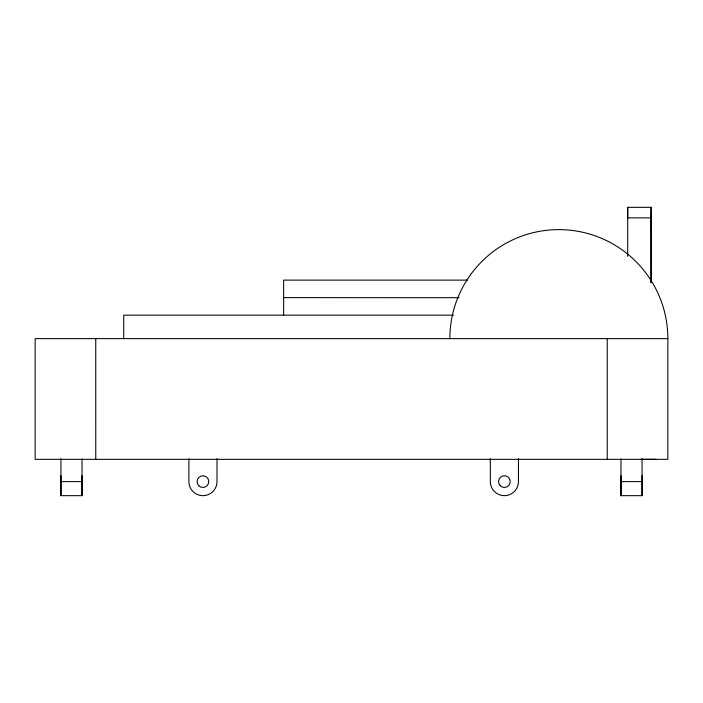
<?xml version="1.0" encoding="UTF-8"?>
<svg xmlns="http://www.w3.org/2000/svg" width="703" height="703" viewBox="0 0 703 703"><rect width="100%" height="100%" fill="white"/><g stroke="black" fill="none" stroke-linecap="round" stroke-linejoin="round"><path stroke-width="1.05" d="M82.031 458.848L82.031 495.668L60.933 495.668L60.933 475.746M82.031 495.668L82.031 475.746M620.969 475.746L620.969 495.668L620.969 458.848M651.136 282.624L651.136 207.332L627.7 207.332L627.7 217.877L650.952 217.877L651.048 282.624M620.969 495.668L642.067 495.668L642.067 475.746M650.952 217.877L651.136 207.332M467.776 280.11L283.652 280.11L283.652 315.155M283.652 297.633L459.006 297.685M453.532 315.155L123.728 315.155L123.728 338.591M667.85 338.618L35.15 338.618L35.15 459.34L667.85 459.34L667.85 338.618A109 109 0 0 0 558.85 229.617A109 109 0 0 0 449.858 338.618M640.978 459.34L656.127 459.34M60.933 481.608L82.031 481.608M620.969 481.608L642.067 481.608M642.067 458.584L642.067 495.668M627.7 207.332L627.7 256.287M607.234 338.618L607.234 459.34M518.454 458.584L518.454 481.608A14.06 14.06 0 0 1 504.385 495.668A14.06 14.06 0 0 1 490.325 481.608L490.325 458.584M217.007 458.584L217.007 481.608A14.06 14.06 0 0 1 202.939 495.668A14.06 14.06 0 0 1 188.879 481.608L188.879 458.584M95.757 338.618L95.766 459.34M60.933 458.584L60.933 495.668M500.246 485.747A5.861 5.861 0 0 0 510.044 483.119A5.861 5.861 0 0 0 502.865 475.949A5.861 5.861 0 0 0 500.246 485.747M198.8 485.747A5.861 5.861 0 0 0 208.598 483.119A5.861 5.861 0 0 0 201.427 475.949A5.861 5.861 0 0 0 198.8 485.747"/></g></svg>
